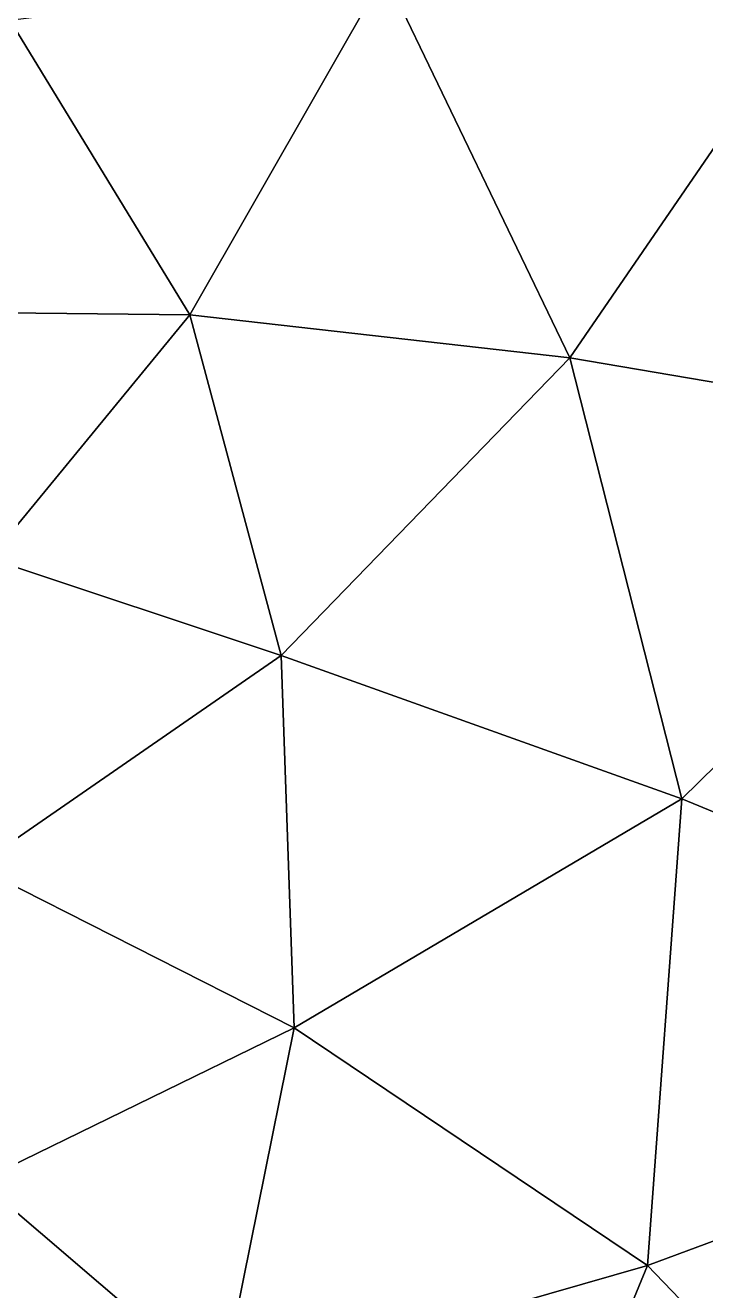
# Model space of a CAD drawing. Header units: metres. Extents: x 0 to 72, y -280 to 0.
# Drawn here: x 16.68 to 30.03, y -249.34 to -224.53 of the extents above; entities that cross this region are included whole.
import ezdxf

# ---------------------------------------------------------------- set-up
doc = ezdxf.new("R2010")
doc.units = ezdxf.units.M

msp = doc.modelspace()

# ---------------------------------------------------------------- linework, layer by layer
at = {"layer": 'layer', "color": 0}
for points in [[(27.3652, -231.052), (32.7938, -223.139), (23.7325, -223.511)], [(36.7572, -232.642), (32.7938, -223.139), (27.3652, -231.052)], [(19.9091, -230.204), (23.7325, -223.511), (16.3832, -224.437)], [(27.3652, -231.052), (23.7325, -223.511), (19.9091, -230.204)], [(19.9091, -230.204), (16.3832, -224.437), (14.4717, -230.15)], [(15.9761, -234.983), (19.9091, -230.204), (14.4717, -230.15)], [(21.704, -236.888), (19.9091, -230.204), (15.9761, -234.983)], [(21.704, -236.888), (27.3652, -231.052), (19.9091, -230.204)], [(29.5586, -239.693), (27.3652, -231.052), (21.704, -236.888)], [(29.5586, -239.693), (36.7572, -232.642), (27.3652, -231.052)], [(40.9324, -244.383), (36.7572, -232.642), (29.5586, -239.693)], [(15.7098, -241.022), (21.704, -236.888), (15.9761, -234.983)], [(21.9572, -244.182), (21.704, -236.888), (15.7098, -241.022)], [(21.9572, -244.182), (29.5586, -239.693), (21.704, -236.888)], [(28.89, -248.842), (29.5586, -239.693), (21.9572, -244.182)], [(28.89, -248.842), (40.9324, -244.383), (29.5586, -239.693)], [(15.7865, -247.188), (21.9572, -244.182), (15.7098, -241.022)], [(15.7865, -247.188), (20.5319, -251.244), (21.9572, -244.182)], [(20.5319, -251.244), (28.89, -248.842), (21.9572, -244.182)], [(35.3872, -255.609), (40.9324, -244.383), (28.89, -248.842)], [(14.4514, -252.355), (20.5319, -251.244), (15.7865, -247.188)], [(25.1532, -257.888), (28.89, -248.842), (20.5319, -251.244)], [(25.1532, -257.888), (35.3872, -255.609), (28.89, -248.842)]]:
    msp.add_3dface(points, dxfattribs=at)

doc.saveas('drawing.dxf')
